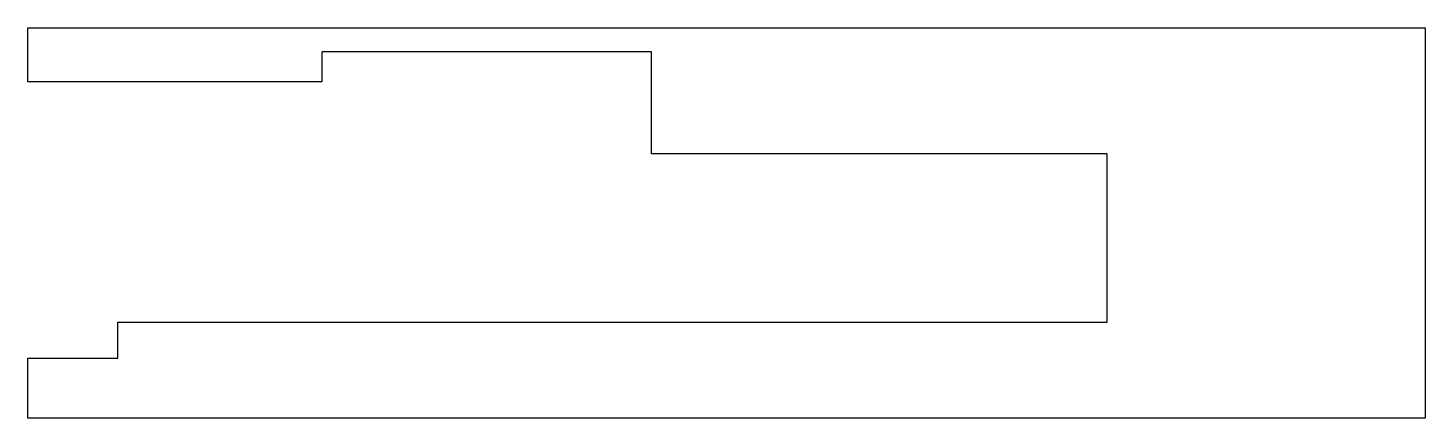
# Model space of a CAD drawing. Header units: millimetres. Extents: x -116 to 116, y -132 to -68.
import ezdxf

# ---------------------------------------------------------------- set-up
doc = ezdxf.new("R2010")
doc.units = ezdxf.units.MM
doc.layers.get('0').update_dxf_attribs({"linetype": 'CONTINUOUS'})

msp = doc.modelspace()

# ---------------------------------------------------------------- linework, layer by layer
msp.add_lwpolyline([(-12.5, -71.5), (-67.5, -71.5), (-67.5, -76.5), (-116.5, -76.5), (-116.5, -67.5), (116.5, -67.5), (116.5, -132.5), (-116.5, -132.5), (-116.5, -122.5), (-101.5, -122.5), (-101.5, -116.5), (63.5, -116.5), (63.5, -88.5), (-12.5, -88.5)], close=True)

doc.saveas('drawing.dxf')
